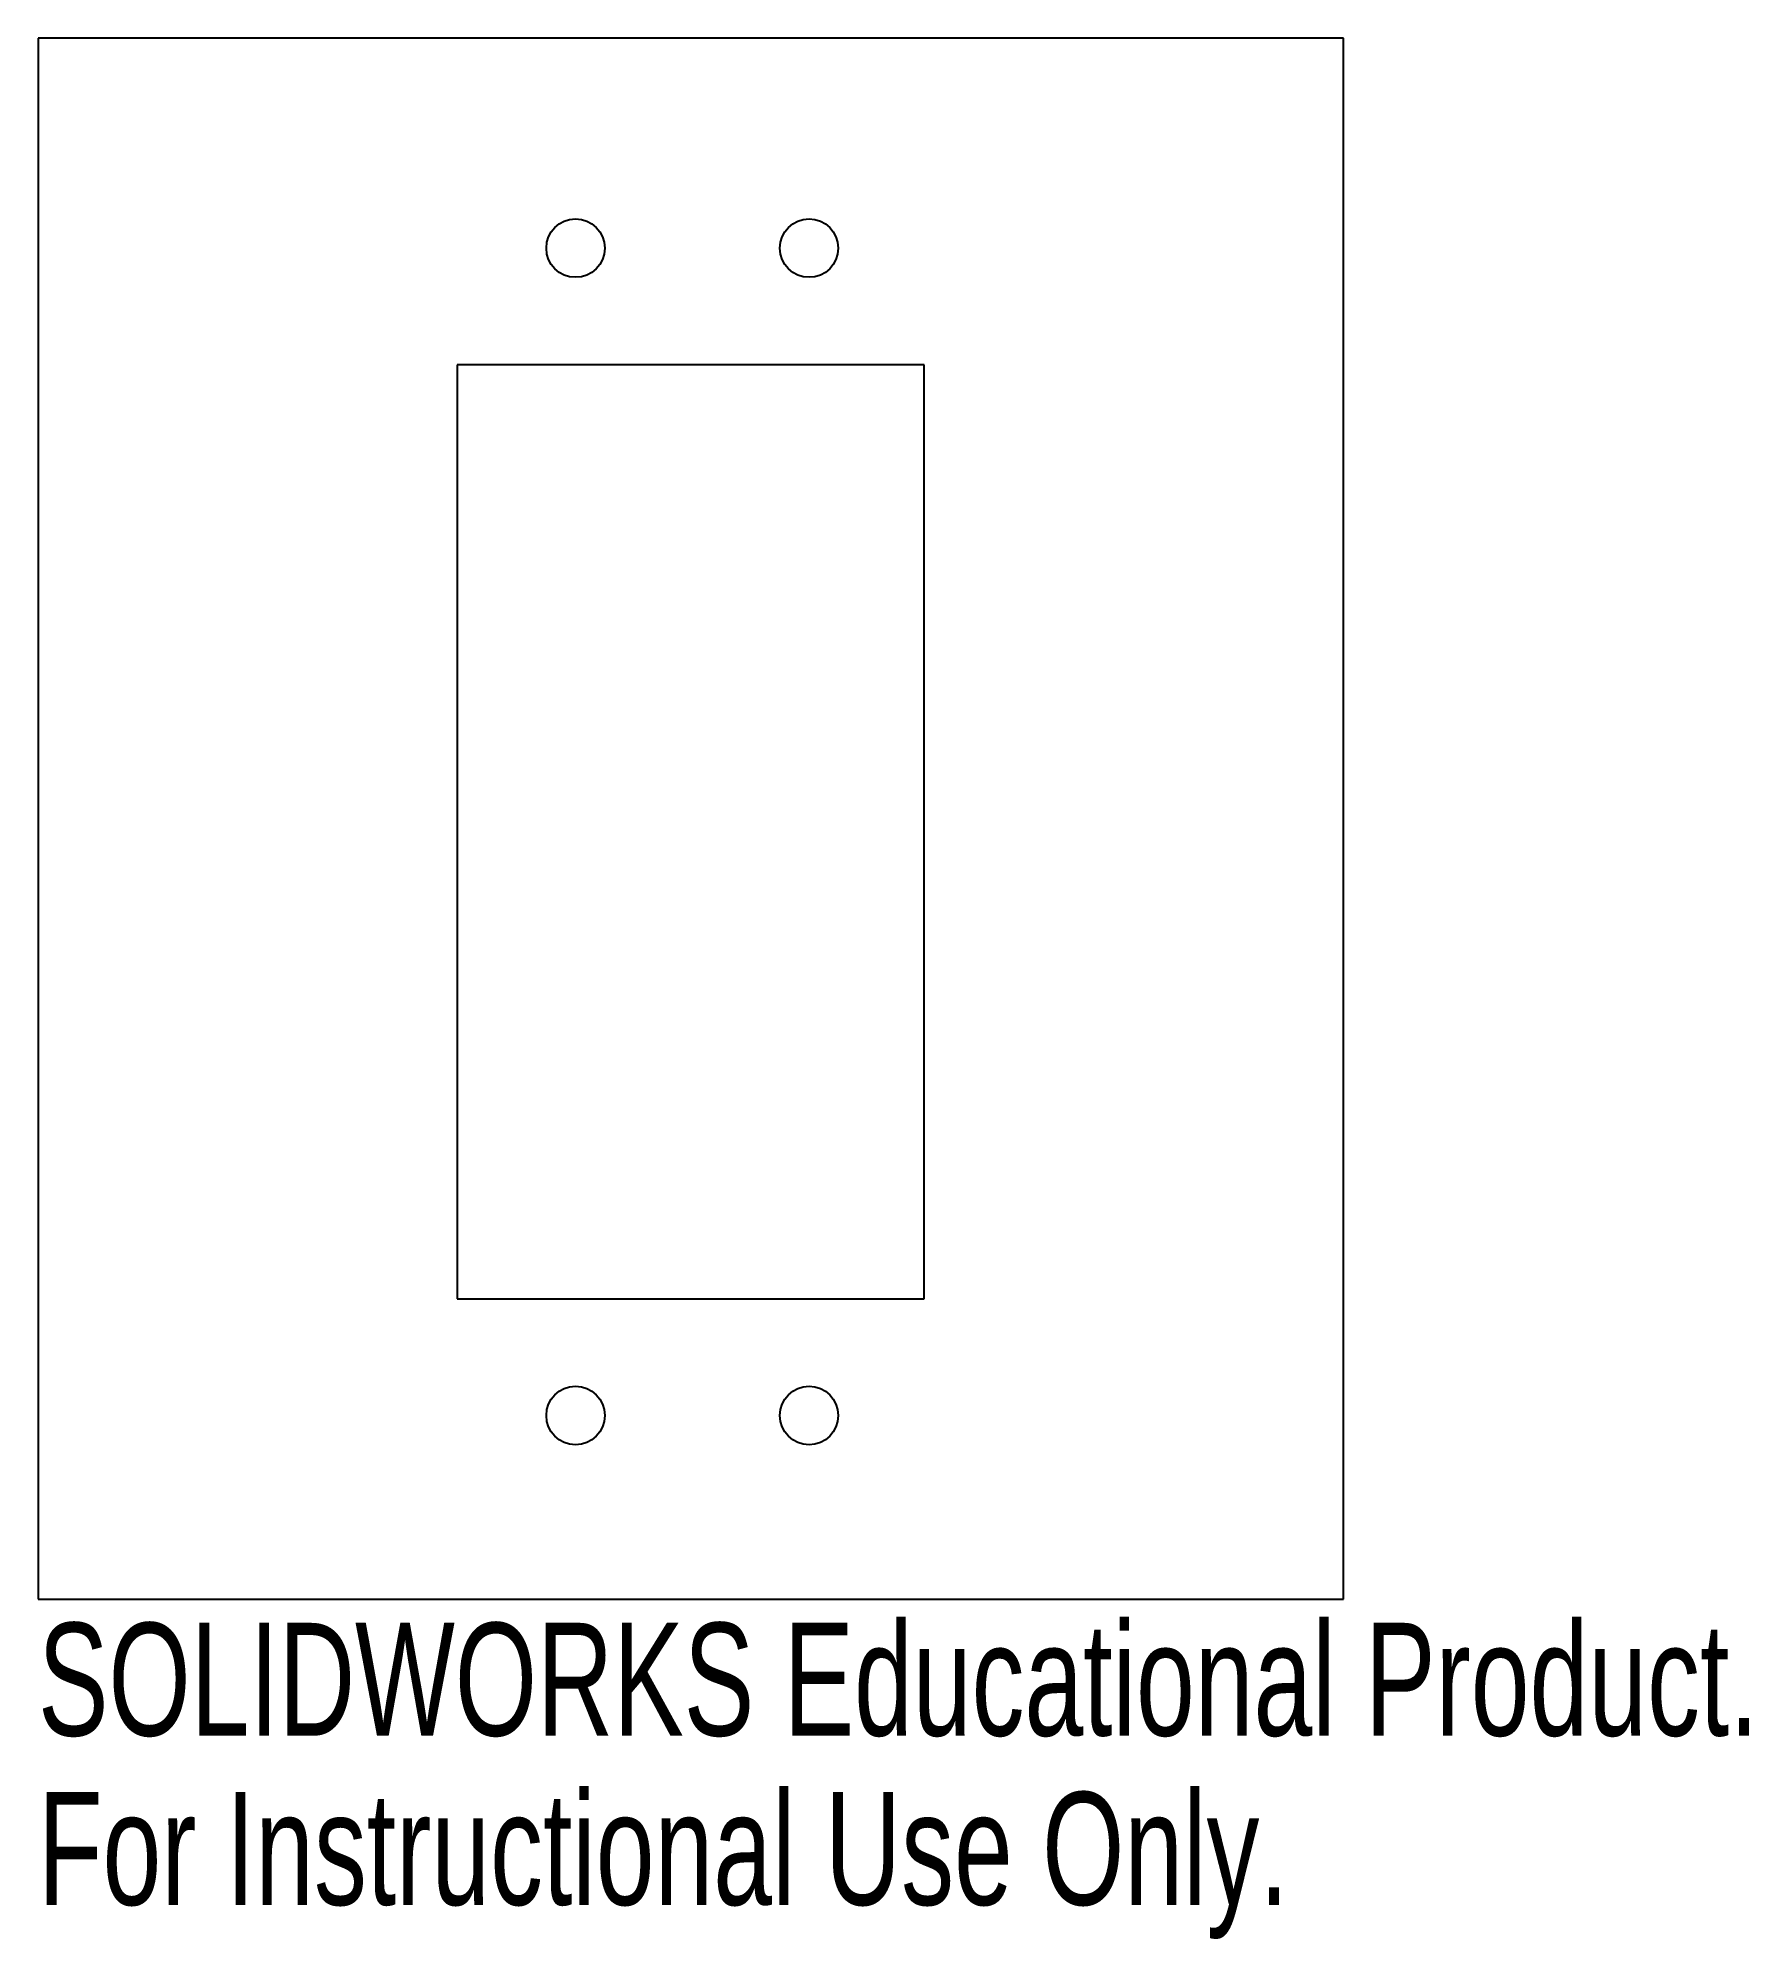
# Model space of a CAD drawing. Header units: millimetres. Extents: x -24.7 to 48.5, y -47.2 to 34.2.
import ezdxf

# ---------------------------------------------------------------- set-up
doc = ezdxf.new("R2010")
doc.units = ezdxf.units.MM
doc.styles.add('SLDTEXTSTYLE0', font='TXT', dxfattribs={"width": 0.7})

msp = doc.modelspace()

# ---------------------------------------------------------------- linework, layer by layer
at = {"color": 7, "linetype": 'Continuous', "lineweight": 25}
for p, q in [((31.152, 34.183), (-24.748, 34.183)), ((-24.748, 34.183), (-24.748, -32.677)), ((31.152, -32.677), (31.152, 34.183)), ((13.202, 20.183), (-6.798, 20.183)), ((-6.798, 20.183), (-6.798, -19.817)), ((13.202, -19.817), (13.202, 20.183)), ((-6.798, -19.817), (13.202, -19.817)), ((-24.748, -32.677), (31.152, -32.677))]:
    msp.add_line(p, q, dxfattribs=at)
for centre in [(-1.73, 25.183), (8.27, 25.183), (-1.73, -24.817), (8.27, -24.817)]:
    msp.add_circle(centre, 1.25, dxfattribs=at)

# ---------------------------------------------------------------- texts
at = {"color": 7, "linetype": 'Continuous', "char_height": 4.83362, "attachment_point": 1, "style": 'SLDTEXTSTYLE0'}
for s, insert in [('SOLIDWORKS Educational Product.', (-24.748, -33.697)), ('For Instructional Use Only.', (-24.748, -40.947))]:
    msp.add_mtext(s, dxfattribs=dict(at, insert=insert))

doc.saveas('drawing.dxf')
